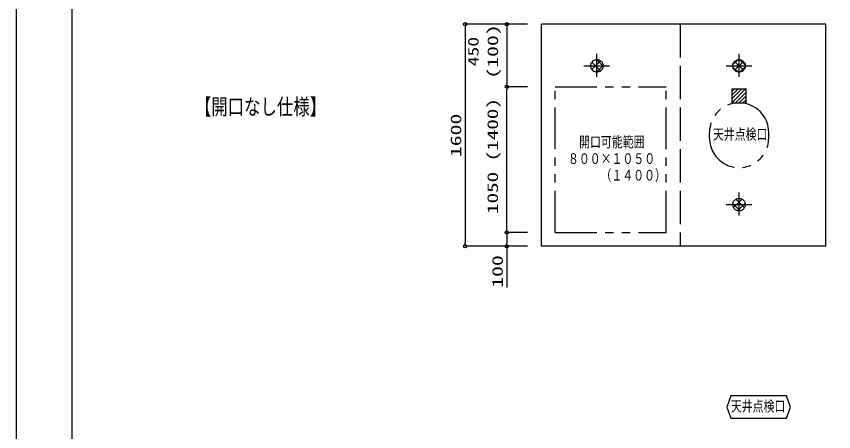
# Model space of a CAD drawing. Units: millimetres on the paper. Extents: x -305 to 305, y -152 to 152.
# Drawn here: x -301 to -153.7, y -75.4 to -0.5 of the extents above; entities that cross this region are included whole.
import ezdxf
from ezdxf.enums import TextEntityAlignment as Align

# ---------------------------------------------------------------- set-up
doc = ezdxf.new("R2010")
doc.units = ezdxf.units.MM
for name, pattern in [('DASHED', [7.5, 6, -1.5]), ('USER1', [12, 7.5, -1.5, 1.5, -1.5]), ('USER2', [15, 7.5, -1.5, 1.5, -1.5, 1.5, -1.5])]:
    doc.linetypes.add(name, pattern=pattern)
for name, color, linetype, lineweight in [('0-0_VIEW0004', 7, 'Continuous', 25), ('0-2_0', 7, 'Continuous', 25), ('0-3_図面枠', 3, 'Continuous', 25), ('0-4_DEFPOINTS', 7, 'Continuous', 25)]:
    doc.layers.add(name, color=color, linetype=linetype, lineweight=lineweight)
doc.styles.add('ＭＳ ゴシック', font='')
doc.styles.get('ＭＳ ゴシック').set_extended_font_data('MS Gothic')

# ---------------------------------------------------------------- blocks, each defined once
blk = doc.blocks.new('_ORIGIN')
at = {"layer": '0-2_0'}
blk.add_line((0, 0), (-1, 0), dxfattribs=at)
blk.add_circle((0, 0), 0.5, dxfattribs=at)

msp = doc.modelspace()

# ---------------------------------------------------------------- linework, layer by layer
at = {"layer": '0-0_VIEW0004'}
for p, q in [((-208.918, -1.962), (-220.126, -1.962)), ((-220.126, -2.562), (-220.126, -41.362)), ((-208.918, -1.962), (-212.626, -1.962)), ((-212.626, -2.562), (-212.626, -12.612)), ((-155.128, -1.962), (-206.378, -1.962)), ((-206.378, -41.962), (-206.378, -1.962)), ((-155.128, -41.962), (-155.128, -1.962)), ((-209.18, -13.212), (-212.627, -13.212)), ((-208.918, -13.212), (-212.626, -13.212)), ((-212.627, -38.862), (-212.627, -13.812)), ((-208.918, -39.462), (-212.627, -39.462)), ((-209.107, -39.462), (-212.627, -39.462)), ((-212.627, -40.062), (-212.627, -41.362)), ((-208.918, -41.962), (-220.126, -41.962)), ((-155.128, -41.962), (-206.378, -41.962))]:
    msp.add_line(p, q, dxfattribs=at)
at = {"layer": '0-0_VIEW0004', "linetype": 'DASHED'}
msp.add_line((-181.378, -1.962), (-181.378, -41.962), dxfattribs=at)
at = {"layer": '0-0_VIEW0004', "color": 6, "linetype": 'USER1'}
for p, q in [((-196.378, -11.451), (-196.378, -7.267)), ((-170.753, -11.451), (-170.753, -7.267)), ((-198.732, -9.462), (-194.079, -9.462)), ((-173.107, -9.462), (-168.454, -9.462)), ((-170.753, -36.451), (-170.753, -32.267)), ((-173.107, -34.462), (-168.454, -34.462))]:
    msp.add_line(p, q, dxfattribs=at)
at = {"layer": '0-0_VIEW0004', "linetype": 'USER2'}
for p, q in [((-203.878, -39.462), (-203.878, -13.212)), ((-203.878, -13.212), (-183.878, -13.212)), ((-183.878, -39.462), (-183.878, -13.212)), ((-176.09, -22.462), (-176.09, -21.462)), ((-165.415, -22.462), (-165.415, -21.462)), ((-203.878, -39.462), (-183.878, -39.462))]:
    msp.add_line(p, q, dxfattribs=at)
at = {"layer": '0-0_VIEW0004', "color": 40}
for p, q in [((-172.003, -13.625), (-169.503, -13.625)), ((-172.003, -16.125), (-172.003, -13.625)), ((-169.503, -16.125), (-169.503, -13.625)), ((-172.003, -16.125), (-169.503, -16.125))]:
    msp.add_line(p, q, dxfattribs=at)
at = {"layer": '0-0_VIEW0004'}
msp.add_lwpolyline([(-208.918, -41.962), (-212.627, -41.962), (-212.627, -49.394)], dxfattribs=at)
msp.add_lwpolyline([(-172.952, -70.943), (-172.224, -72.943), (-162.189, -72.943), (-161.461, -70.943), (-162.189, -68.943), (-172.224, -68.943)], close=True, dxfattribs=at)
at = {"layer": '0-0_VIEW0004', "color": 6, "linetype": 'USER1'}
for centre in [(-196.378, -9.462), (-170.753, -9.462), (-170.753, -34.462)]:
    msp.add_circle(centre, 1.125, dxfattribs=at)
at = {"layer": '0-0_VIEW0004', "linetype": 'USER2'}
for centre, start, end in [((-170.753, -21.462), 0.00002, 179.99996), ((-170.753, -22.462), 179.99996, 0)]:
    msp.add_arc(centre, 5.338, start, end, dxfattribs=at)
at = {"layer": '0-0_VIEW0004'}
msp.add_solid([(84.16, -52.679), (84.16, -52.686), (-282.501, -52.679), (-282.501, -52.686)], dxfattribs=at)
at = {"layer": '0-2_0'}
for p, q in [((-197.316, -8.841), (-196.999, -8.524)), ((-197.295, -10.114), (-195.727, -8.545)), ((-195.722, -10.376), (-197.292, -8.806)), ((-195.256, -9.548), (-196.464, -8.341)), ((-171.857, -9.245), (-170.97, -8.359)), ((-171.562, -10.244), (-169.971, -8.653)), ((-169.967, -10.267), (-171.558, -8.677)), ((-169.639, -9.302), (-170.592, -8.349)), ((-196.975, -10.416), (-197.332, -10.059)), ((-196.472, -10.583), (-195.257, -9.369)), ((-170.959, -10.568), (-171.859, -9.669)), ((-170.603, -10.577), (-169.638, -9.613)), ((-171.744, -34.995), (-170.22, -33.472)), ((-169.779, -35.025), (-171.316, -33.488)), ((-170.532, -35.566), (-171.856, -34.242)), ((-171.012, -35.557), (-169.658, -34.203))]:
    msp.add_line(p, q, dxfattribs=at)
at = {"layer": '0-2_0', "color": 40}
for p, q in [((-172.003, -16.046), (-169.581, -13.625)), ((-172.003, -15.373), (-170.255, -13.625)), ((-172.003, -14.699), (-170.928, -13.625)), ((-172.003, -14.026), (-171.602, -13.625)), ((-171.408, -16.125), (-169.503, -14.22)), ((-170.734, -16.125), (-169.503, -14.893)), ((-170.061, -16.125), (-169.503, -15.567))]:
    msp.add_line(p, q, dxfattribs=at)
at = {"layer": '0-3_図面枠'}
msp.add_lwpolyline([(-291.017, -138.498), (108.983, -138.498), (108.983, 138.502), (-291.017, 138.502)], close=True, dxfattribs=at)
at = {"layer": '0-4_DEFPOINTS'}
msp.add_line((-301.017, -148.498), (-301.017, 148.502), dxfattribs=at)

# ---------------------------------------------------------------- block references
at = {"layer": '0-0_VIEW0004', "xscale": 0.6, "yscale": 0.6}
for p, rotation in [((-220.126, -1.962), 90), ((-212.626, -1.962), 90), ((-212.627, -13.212), 90), ((-212.626, -13.212), 270), ((-212.627, -39.462), 270), ((-212.627, -39.462), 90), ((-220.126, -41.962), 270), ((-212.627, -41.962), 270)]:
    msp.add_blockref('_ORIGIN', p, dxfattribs=dict(at, rotation=rotation))

# ---------------------------------------------------------------- texts
at = {"layer": '0-0_VIEW0004', "style": 'ＭＳ ゴシック'}
for s, height, width, p in [('(100)', 1.921, 1.5, (-213.61, -11.777)), (' 450', 1.921, 1.35, (-217.134, -11.301)), ('1050 (1400)', 1.924, 1.45, (-213.633, -36.151)), ('1600', 1.921, 1.5, (-220.256, -25.914)), ('100', 1.921, 1.5, (-212.757, -49.458))]:
    msp.add_text(s, height=height, rotation=90, dxfattribs=dict(at, width=width)).set_placement(p, align=Align.BOTTOM_LEFT)
at = {"layer": '0-0_VIEW0004', "style": 'ＭＳ ゴシック', "width": 0.75}
for s, height, p in [('【開口なし仕様】', 2.889, (-268.829, -19.135)), ('天井点検口', 1.921, (-175.468, -23.332)), ('開口可能範囲', 1.921, (-199.593, -24.71)), ('８００×１０５０', 1.921, (-201.593, -27.707)), ('\u3000\u3000\u3000\u3000（１４００）', 1.921, (-203.593, -30.705)), ('天井点検口', 1.921, (-172.238, -72.313))]:
    msp.add_text(s, height=height, dxfattribs=at).set_placement(p, align=Align.BOTTOM_LEFT)

doc.saveas('drawing.dxf')
